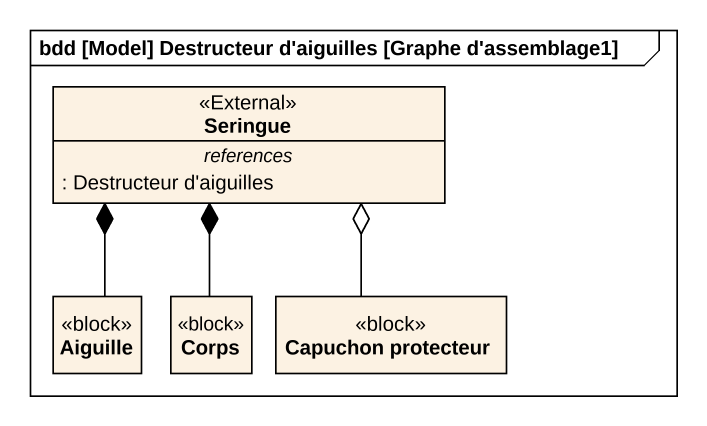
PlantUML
@startuml
mainframe bdd [Model] Destructeur d'aiguilles [Graphe d'assemblage1]
hide circle
hide empty members
class Seringue <<External>> {
  -- references --
  : Destructeur d'aiguilles
}
class Aiguille <<block>>
class Corps <<block>>
class "Capuchon protecteur" as Capuchon_protecteur <<block>>
Seringue *-- Aiguille
Seringue *-- Corps
Seringue o-- Capuchon_protecteur
@enduml
